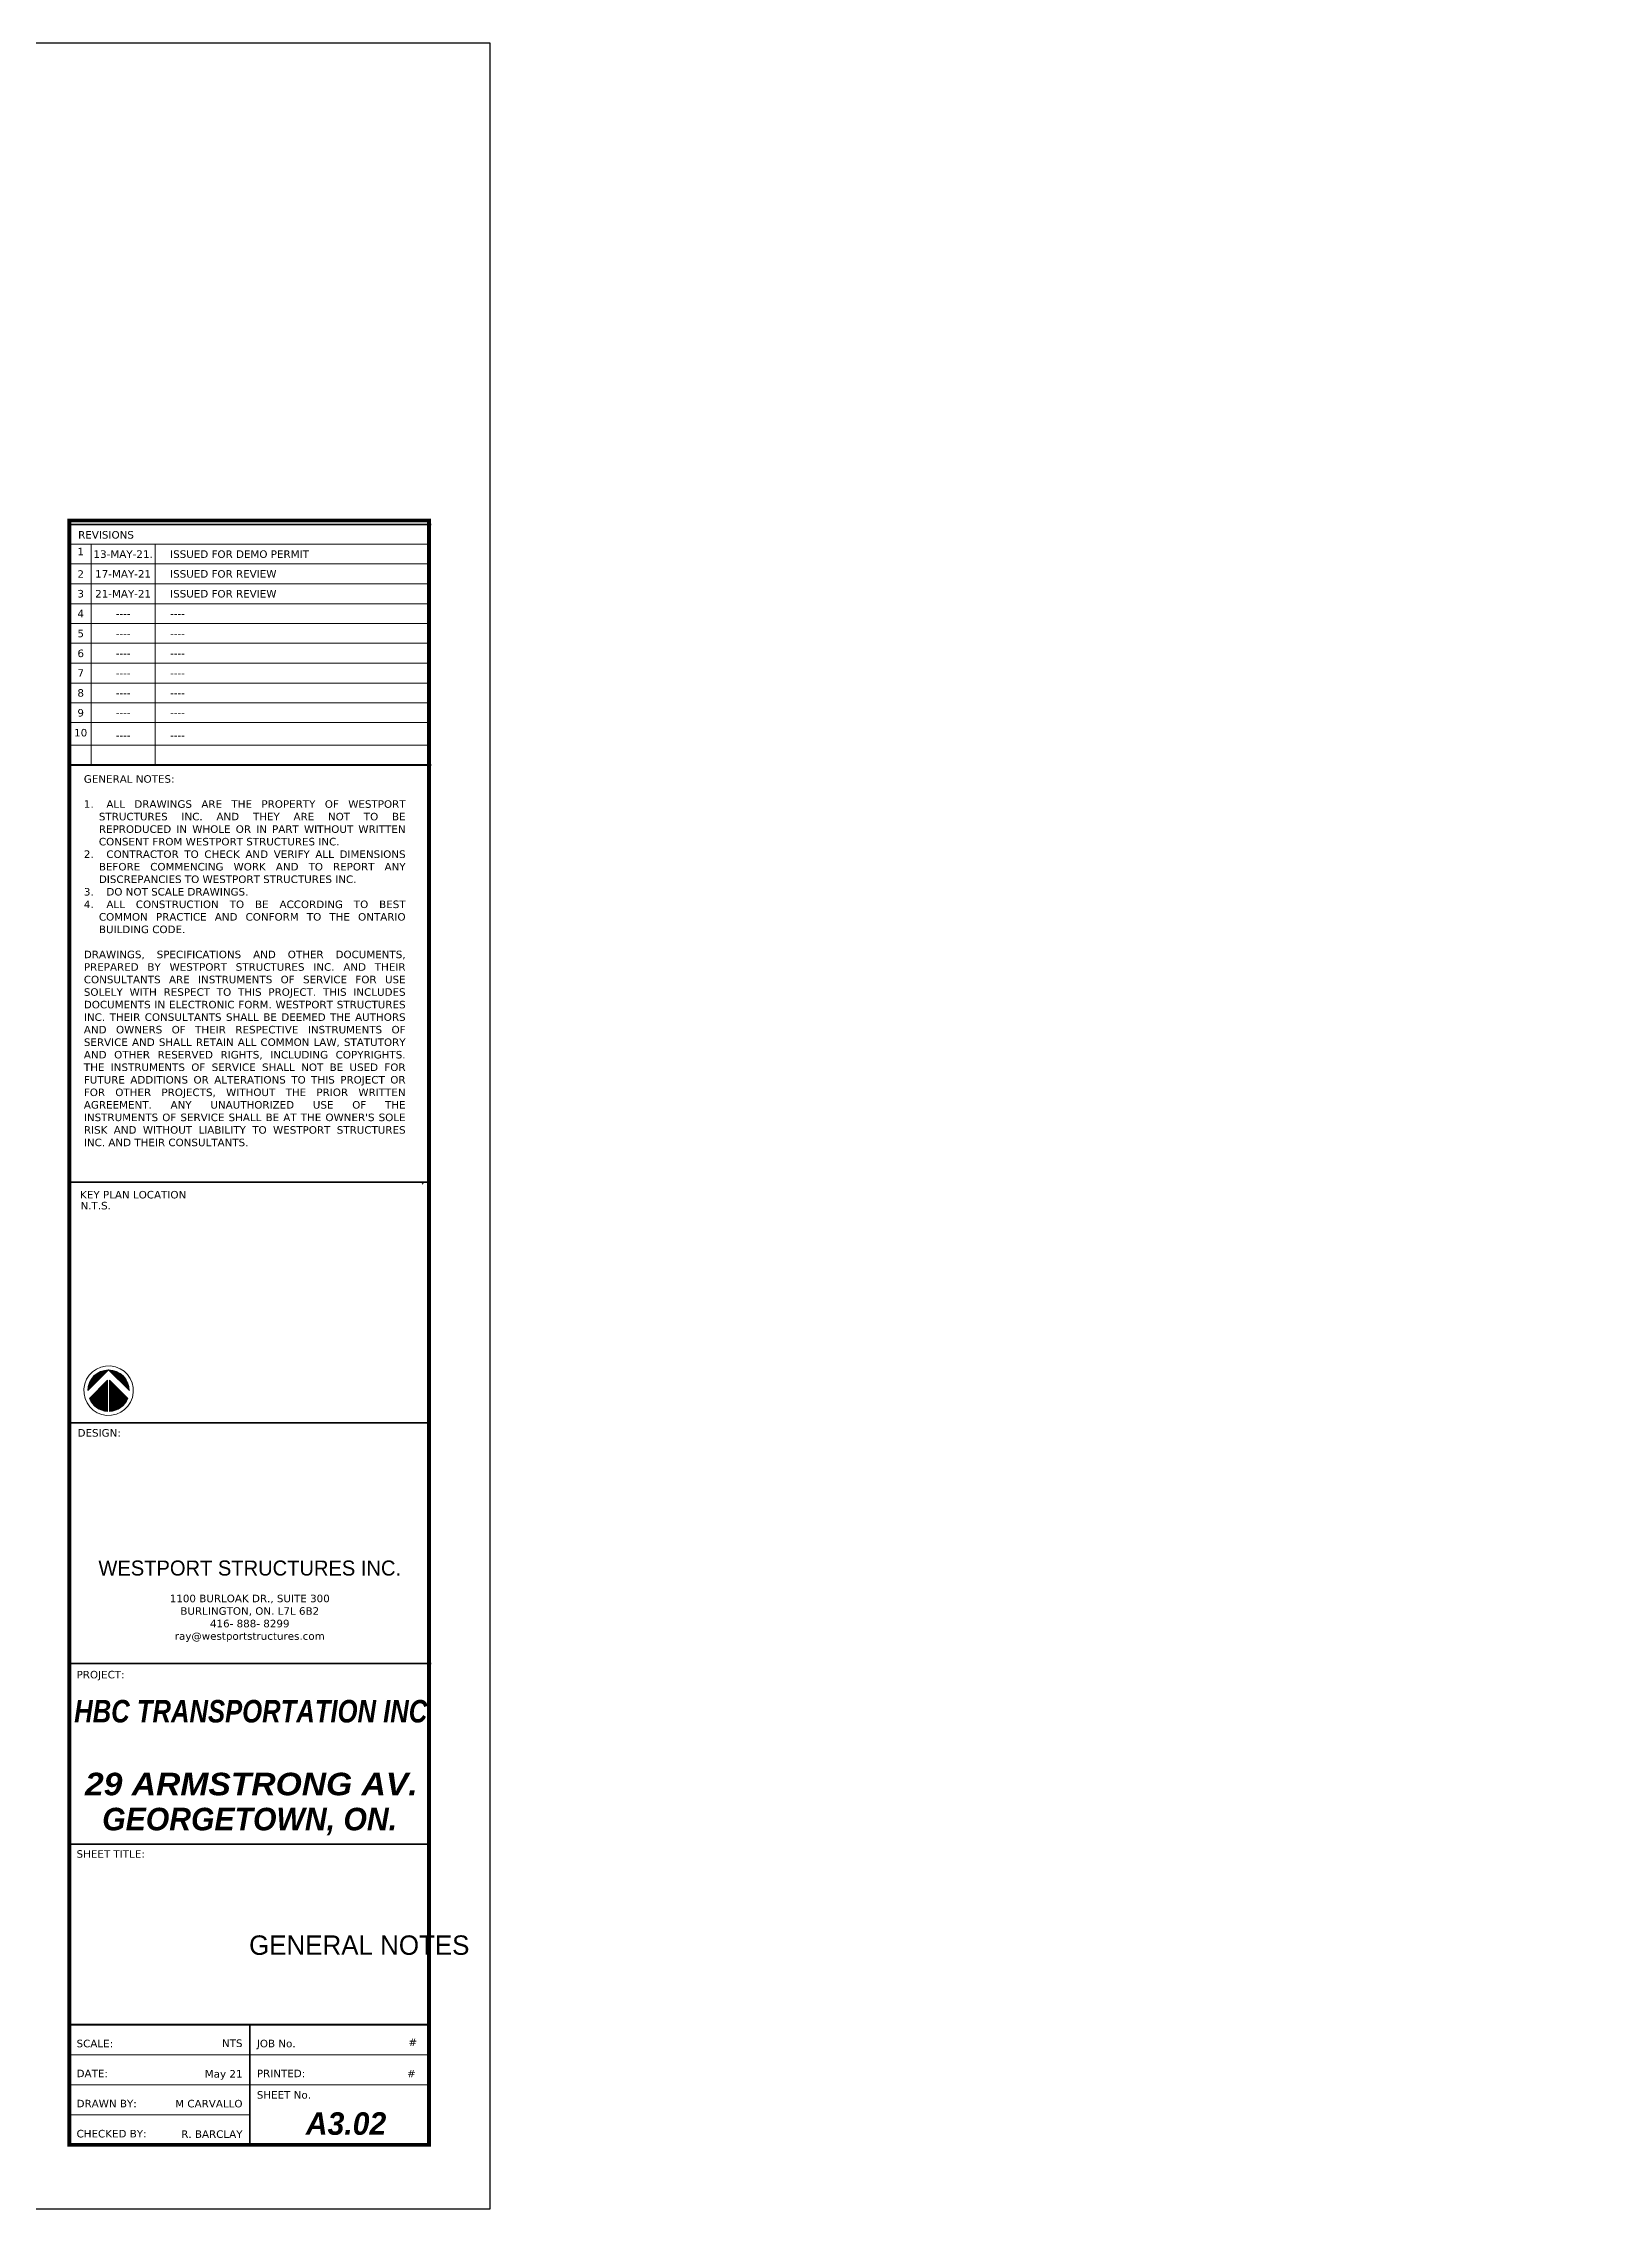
# Paper-space layout 'A0.02' of a CAD drawing. Header units: metres. Extents: x 0 to 576, y 0 to 279.
# Drawn here: x 373.9 to 575.5, y 0 to 279.2 of the extents above; entities that cross this region are included whole.
import ezdxf
from ezdxf.enums import TextEntityAlignment as Align

# ---------------------------------------------------------------- set-up
doc = ezdxf.new("R2018")
doc.units = ezdxf.units.M
doc.header["$XCLIPFRAME"] = 2
for name, color, linetype, lineweight in [('A-WALLS', 1, 'Continuous', 25), ('BRD-LINES', 202, 'Continuous', 5), ('BRD-TEXT', 3, 'Continuous', 5), ('BRD-THIN LINES', 7, 'Continuous', 5), ('F line', 1, 'Continuous', 5)]:
    doc.layers.add(name, color=color, linetype=linetype, lineweight=lineweight)
doc.styles.get("Standard").update_dxf_attribs({"font": 'arial.ttf'})
doc.styles.add('TITLE BLOCK BIG', font='GOTHICBI.TTF', dxfattribs={"height": 0.1875})
doc.styles.add('TITLE BLOCK MED 2', font='GOTHIC.TTF', dxfattribs={"height": 0.125})
doc.styles.add('TITLE BLOCK SMALL', font='verdana.ttf', dxfattribs={"height": 0.0625})
picture_1 = doc.add_image_def('image1.jpg', size_in_pixel=(655, 450))

# ---------------------------------------------------------------- blocks, each defined once
blk = doc.blocks.new('*X3')
at = {"color": 0}
for p, q in [((-61.8, 5), (29.2, 5)), ((-61.5, 7.5), (26.7, 7.5)), ((-61.2, 10), (24.2, 10)), ((-60.7, 12.5), (21.7, 12.5)), ((-60.2, 15), (19.2, 15)), ((-59.5, 17.5), (16.7, 17.5)), ((-58.7, 20), (14.2, 20)), ((-57.8, 22.5), (11.7, 22.5)), ((-56.7, 25), (9.2, 25)), ((-55.6, 27.5), (6.7, 27.5)), ((-54.3, 30), (4.2, 30)), ((-52.8, 32.5), (1.7, 32.5)), ((-51.2, 35), (-0.8, 35)), ((-49.4, 37.5), (-3.3, 37.5)), ((-47.4, 40), (-5.8, 40)), ((-45.1, 42.5), (-8.3, 42.5)), ((-42.6, 45), (-10.8, 45)), ((-39.8, 47.5), (-13.3, 47.5)), ((-36.7, 50), (-15.8, 50)), ((-33, 52.5), (-18.3, 52.5)), ((-28.6, 55), (-20.8, 55))]:
    blk.add_line(p, q, dxfattribs=at)
blk = doc.blocks.new('*X4')
at = {"color": 0}
for p, q in [((-61.8, -5), (29.2, -5)), ((-61.5, -7.5), (26.7, -7.5)), ((-61.2, -10), (24.2, -10)), ((-60.7, -12.5), (21.7, -12.5)), ((-60.2, -15), (19.2, -15)), ((-59.5, -17.5), (16.7, -17.5)), ((-58.7, -20), (14.2, -20)), ((-57.8, -22.5), (11.7, -22.5)), ((-56.7, -25), (9.2, -25)), ((-55.6, -27.5), (6.7, -27.5)), ((-54.3, -30), (4.2, -30)), ((-52.8, -32.5), (1.7, -32.5)), ((-51.2, -35), (-0.8, -35)), ((-49.4, -37.5), (-3.3, -37.5)), ((-47.4, -40), (-5.8, -40)), ((-45.1, -42.5), (-8.3, -42.5)), ((-42.6, -45), (-10.8, -45)), ((-39.8, -47.5), (-13.3, -47.5)), ((-36.7, -50), (-15.8, -50)), ((-33, -52.5), (-18.3, -52.5)), ((-28.6, -55), (-20.8, -55))]:
    blk.add_line(p, q, dxfattribs=at)
blk = doc.blocks.new('*X5')
at = {"color": 0}
for p, q in [((2.2, -60), (15.6, -60)), ((4.7, -57.5), (23.2, -57.5)), ((7.2, -55), (28.6, -55)), ((9.7, -52.5), (33, -52.5)), ((12.2, -50), (36.7, -50)), ((14.7, -47.5), (39.8, -47.5)), ((17.2, -45), (42.6, -45)), ((19.7, -42.5), (45.1, -42.5)), ((22.2, -40), (47.4, -40)), ((24.7, -37.5), (49.4, -37.5)), ((27.2, -35), (51.2, -35)), ((29.7, -32.5), (52.8, -32.5)), ((32.2, -30), (54.3, -30)), ((34.7, -27.5), (55.6, -27.5)), ((37.2, -25), (56.7, -25)), ((39.7, -22.5), (57.8, -22.5)), ((42.2, -20), (58.7, -20)), ((44.7, -17.5), (59.5, -17.5)), ((47.2, -15), (60.2, -15)), ((49.7, -12.5), (60.7, -12.5)), ((52.2, -10), (61.2, -10)), ((54.7, -7.5), (61.5, -7.5)), ((57.2, -5), (61.8, -5)), ((59.7, -2.5), (61.9, -2.5))]:
    blk.add_line(p, q, dxfattribs=at)
blk = doc.blocks.new('*X6')
at = {"color": 0}
for p, q in [((2.2, 60), (15.6, 60)), ((4.7, 57.5), (23.2, 57.5)), ((7.2, 55), (28.6, 55)), ((9.7, 52.5), (33, 52.5)), ((12.2, 50), (36.7, 50)), ((14.7, 47.5), (39.8, 47.5)), ((17.2, 45), (42.6, 45)), ((19.7, 42.5), (45.1, 42.5)), ((22.2, 40), (47.4, 40)), ((24.7, 37.5), (49.4, 37.5)), ((27.2, 35), (51.2, 35)), ((29.7, 32.5), (52.8, 32.5)), ((32.2, 30), (54.3, 30)), ((34.7, 27.5), (55.6, 27.5)), ((37.2, 25), (56.7, 25)), ((39.7, 22.5), (57.8, 22.5)), ((42.2, 20), (58.7, 20)), ((44.7, 17.5), (59.5, 17.5)), ((47.2, 15), (60.2, 15)), ((49.7, 12.5), (60.7, 12.5)), ((52.2, 10), (61.2, 10)), ((54.7, 7.5), (61.5, 7.5)), ((57.2, 5), (61.8, 5)), ((59.7, 2.5), (61.9, 2.5)), ((62, 0), (62.2, 0))]:
    blk.add_line(p, q, dxfattribs=at)
blk = doc.blocks.new('A$C620E51BF')
for p, q in [((4.91, 9.03), (0.8, 4.91)), ((4.91, 9.03), (9.03, 4.91)), ((1.1, 3.36), (4.71, 6.97)), ((4.71, 6.97), (4.71, 0.79)), ((8.73, 3.36), (5.11, 6.97)), ((5.11, 0.79), (5.11, 6.97))]:
    blk.add_line(p, q)
at = {"extrusion": (0, 0, -1)}
blk.add_ellipse((4.91, 4.9), major_axis=(-4.9, 0.39), ratio=1, dxfattribs=at)
for start_param, end_param in [(6.206295, 7.773697), (1.490512, 3.057915), (4.680511, 5.818313), (3.445897, 4.583699)]:
    blk.add_ellipse((4.91, 4.9), major_axis=(-4.1, 0.33), ratio=1, start_param=start_param, end_param=end_param, dxfattribs=at)
at = {"xscale": 0.0663863712999671, "yscale": 0.0663863712999671, "zscale": 0.0110643952166795, "rotation": 89.99999999999999}
for name in ['*X6', '*X5', '*X3', '*X4']:
    blk.add_blockref(name, (4.91, 4.9), dxfattribs=at)
blk = doc.blocks.new('*U43')
at = {"layer": 'F line', "ltscale": 100}
h = blk.add_hatch(dxfattribs=at)
h.set_pattern_fill('AR-CONC', color=95, scale=0.006111)
h.set_pattern_definition([(50, (-228.60933, -19.48155), (0.0438325667, -0.0038348527), [0.004583333, -0.050416667]), (355, (-228.60933, -19.48155), (-0.008479248, 0.045967297), [0.003666667, -0.040333333]), (100.451444, (-228.605676, -19.48187), (0.0353533184, 0.042132444), [0.003895234, -0.0428475735]), (46.1842, (-228.60933, -19.46933), (0.065220304, -0.010115067), [0.006875, -0.075625]), (96.635635, (-228.603894, -19.47017), (0.05711823, 0.05952947), [0.005842854, -0.064271396]), (351.184164, (-228.60933, -19.46933), (0.05711823, 0.05952947), [0.0055, -0.0605]), (21, (-228.603218, -19.472383), (0.036477653, -0.024604488), [0.004583333, -0.050416667]), (326, (-228.603218, -19.472383), (0.01486927, 0.044314725), [0.003666667, -0.040333333]), (71.451445, (-228.600178, -19.474434), (0.051346923, 0.019710237), [0.003895234, -0.0428475735]), (37.5, (-228.609329, -19.48155), (0.0007431023, 0.0203435133), [0, -0.0398444444, 0, -0.0409444444, 0, -0.040486111]), (7.5, (-228.609329, -19.48155), (0.0160764717, 0.024102938), [0, -0.0233444444, 0, -0.0389277778, 0, -0.0154305556]), (327.5, (-228.622957, -19.48155), (0.0326224822, -0.0013783533), [0, -0.0152777778, 0, -0.0476666667, 0, -0.06325]), (317.5, (-228.629068, -19.48155), (0.0356391548, 0.0061175267), [0, -0.019861111, 0, -0.0316555556, 0, -0.0449166667])])
h.paths.add_polyline_path([(29.009, 7.928), (29.668, 7.922)], flags=16)
at = {"ltscale": 0.1}
blk.add_lwpolyline([(6.994, 0), (23.994, 0), (23.994, 11), (6.994, 11)], close=True, dxfattribs=at)
for p in [(22.772, 0.782), (22.772, 0.629), (22.772, 0.477)]:
    blk.add_point(p)
at = {"layer": 'BRD-LINES'}
for p, q in [((23.683, 8.556), (21.86, 8.556)), ((23.683, 8.456), (21.86, 8.456)), ((23.683, 8.355), (21.86, 8.355)), ((23.683, 8.254), (21.86, 8.254)), ((23.683, 8.153), (21.86, 8.153)), ((23.683, 8.052), (21.86, 8.052)), ((23.683, 7.952), (21.86, 7.952)), ((23.683, 7.851), (21.86, 7.851)), ((23.683, 7.75), (21.86, 7.75)), ((21.966, 7.75), (21.966, 7.334)), ((22.291, 7.75), (22.291, 7.334)), ((23.683, 7.65), (21.86, 7.65)), ((23.683, 7.549), (21.86, 7.549)), ((23.683, 7.435), (21.86, 7.435)), ((21.855, 0.782), (23.688, 0.782)), ((21.855, 0.629), (23.688, 0.629)), ((21.855, 0.477), (22.772, 0.477))]:
    blk.add_line(p, q, dxfattribs=at)
blk.add_lwpolyline([(6.998, 0), (6.998, 11), (23.994, 11), (23.994, 0), (6.994, 0)], close=True, dxfattribs=at)
at = {"layer": 'BRD-LINES', "const_width": 0.0191}
blk.add_lwpolyline([(21.855, 0.324), (23.683, 0.324), (23.683, 8.576), (21.855, 8.576)], close=True, dxfattribs=at)
at = {"layer": 'BRD-LINES', "const_width": 0.00917, "flags": 128}
for points in [[(21.86, 8.556), (23.694, 8.556)], [(21.85, 7.334), (23.683, 7.334)], [(21.86, 7.334), (23.694, 7.334)], [(21.85, 5.215), (23.683, 5.215)], [(21.85, 3.992), (23.683, 3.992)], [(21.86, 2.77), (23.694, 2.77)], [(21.855, 1.852), (23.688, 1.852)], [(21.855, 0.935), (23.688, 0.935)], [(22.772, 0.324), (22.772, 0.935)]]:
    blk.add_lwpolyline(points, dxfattribs=at)
at = {"layer": 'BRD-TEXT'}
for p, q in [((21.967, 8.456), (21.967, 7.75)), ((22.291, 8.456), (22.291, 7.75))]:
    blk.add_line(p, q, dxfattribs=at)
at = {"layer": 'BRD-THIN LINES', "ltscale": 0.1}
for p, q in [((23.648, 5.204), (23.657, 5.215)), ((23.676, 4.875), (23.683, 4.869))]:
    blk.add_line(p, q, dxfattribs=at)
at = {"layer": 'BRD-LINES', "color": 7, "xscale": 0.02560439062498781, "yscale": 0.02560439062498781, "zscale": 0.02560439062498781}
blk.add_blockref('A$C620E51BF', (21.929, 4.03), dxfattribs=at)
at = {"layer": 'BRD-TEXT', "style": 'TITLE BLOCK SMALL'}
for s, height, p in [('REVISIONS', 0.0382, (21.9, 8.484)), ('KEY PLAN LOCATION', 0.03819, (21.91, 5.132)), ('DESIGN:', 0.0382, (21.897, 3.922)), ('PROJECT:', 0.0382, (21.892, 2.694)), ('SHEET TITLE:', 0.03819, (21.892, 1.783)), ('SCALE:', 0.0382, (21.892, 0.82)), ('JOB No.', 0.0382, (22.808, 0.82)), ('DATE:', 0.0382, (21.892, 0.668)), ('PRINTED:', 0.0382, (22.808, 0.668)), ('DRAWN BY:', 0.0382, (21.892, 0.515)), ('SHEET No.', 0.0382, (22.808, 0.559)), ('CHECKED BY:', 0.03819, (21.892, 0.362))]:
    blk.add_text(s, height=height, dxfattribs=at).set_placement(p)
for s, p in [('1', (21.913, 8.418)), ('2', (21.913, 8.304)), ('3', (21.913, 8.204)), ('4', (21.913, 8.103)), ('6', (21.913, 7.901)), ('5', (21.913, 8.002)), ('7', (21.913, 7.801)), ('8', (21.913, 7.7)), ('9', (21.913, 7.599)), ('10', (21.913, 7.498))]:
    blk.add_text(s, height=0.0382, dxfattribs=at).set_placement(p, align=Align.MIDDLE_CENTER)
blk.add_text('N.T.S.', height=0.0382, dxfattribs=at).set_placement((21.912, 5.065), align=Align.BOTTOM_LEFT)
at = {"layer": 'BRD-TEXT', "ltscale": 0.1, "insert": (21.929, 7.282), "char_height": 0.038194, "attachment_point": 1, "style": 'TITLE BLOCK SMALL'}
blk.add_mtext_dynamic_manual_height_columns("\\pxsm1;GENERAL NOTES:\\P\\pqj;\\P\\pi-2,l2,t3;1.^IALL DRAWINGS ARE THE PROPERTY OF WESTPORT STRUCTURES INC. AND THEY ARE NOT TO BE REPRODUCED IN WHOLE OR IN PART WITHOUT WRITTEN CONSENT FROM WESTPORT STRUCTURES INC.\\P2.^ICONTRACTOR TO CHECK AND VERIFY ALL DIMENSIONS BEFORE COMMENCING WORK AND TO REPORT ANY DISCREPANCIES TO WESTPORT STRUCTURES INC.\\P3.^IDO NOT SCALE DRAWINGS.\\P4.^IALL CONSTRUCTION TO BE ACCORDING TO BEST COMMON PRACTICE AND CONFORM TO THE ONTARIO BUILDING CODE.\\P\\pi0,l0,tz;\\PDRAWINGS, SPECIFICATIONS AND OTHER DOCUMENTS, PREPARED BY WESTPORT STRUCTURES INC. AND THEIR CONSULTANTS ARE INSTRUMENTS OF SERVICE FOR USE SOLELY WITH RESPECT TO THIS PROJECT. THIS INCLUDES DOCUMENTS IN ELECTRONIC FORM. WESTPORT STRUCTURES INC. THEIR CONSULTANTS SHALL BE DEEMED THE AUTHORS AND OWNERS OF THEIR RESPECTIVE INSTRUMENTS OF SERVICE AND SHALL RETAIN ALL COMMON LAW, STATUTORY AND OTHER RESERVED RIGHTS, INCLUDING COPYRIGHTS. THE INSTRUMENTS OF SERVICE SHALL NOT BE USED FOR FUTURE ADDITIONS OR ALTERATIONS TO THIS PROJECT OR FOR OTHER PROJECTS, WITHOUT THE PRIOR WRITTEN AGREEMENT. ANY UNAUTHORIZED USE OF THE INSTRUMENTS OF SERVICE SHALL BE AT THE OWNER'S SOLE RISK AND WITHOUT LIABILITY TO WESTPORT STRUCTURES INC. AND THEIR CONSULTANTS.", width=1.63003, gutter_width=0.382, heights=[0], dxfattribs=at)
at = {"layer": 'BRD-TEXT', "insert": (22.772, 3.254), "char_height": 0.07639, "width": 2.36316, "attachment_point": 5, "style": 'TITLE BLOCK MED 2'}
blk.add_mtext('WESTPORT STRUCTURES INC.\\P', dxfattribs=at)
at = {"layer": 'BRD-TEXT', "insert": (22.772, 2.999), "char_height": 0.03819, "attachment_point": 5, "style": 'TITLE BLOCK SMALL'}
blk.add_mtext_dynamic_manual_height_columns('\\pxsm1,qc;1100 BURLOAK DR., SUITE 300\\PBURLINGTON, ON. L7L 6B2\\P416- 888- 8299\\Pray@westportstructures.com', width=1.74176, gutter_width=0.191, heights=[0.653], dxfattribs=at)
at = {"layer": 'BRD-TEXT', "ltscale": 0.1}
for tag, height, style, p in [('REV_1_DATE', 0.0382, 'TITLE BLOCK SMALL', (22.129, 8.405)), ('REV_2_DATE', 0.0382, 'TITLE BLOCK SMALL', (22.129, 8.304)), ('REV_3_DATE', 0.0382, 'TITLE BLOCK SMALL', (22.129, 8.204)), ('REV_4_DATE', 0.0382, 'TITLE BLOCK SMALL', (22.129, 8.103)), ('REV_5_DATE', 0.0382, 'TITLE BLOCK SMALL', (22.129, 8.002)), ('REV_6_DATE', 0.0382, 'TITLE BLOCK SMALL', (22.129, 7.902)), ('REV_7_DATE', 0.0382, 'TITLE BLOCK SMALL', (22.129, 7.801)), ('REV_8_DATE', 0.0382, 'TITLE BLOCK SMALL', (22.129, 7.7)), ('REV_9_DATE', 0.0382, 'TITLE BLOCK SMALL', (22.129, 7.599)), ('REV_10_DATE', 0.0382, 'TITLE BLOCK SMALL', (22.129, 7.485)), ('SHEET_NO', 0.115, 'TITLE BLOCK BIG', (23.261, 0.433))]:
    blk.add_attdef(tag, text='', height=height, dxfattribs=dict(at, style=style)).set_placement(p, align=Align.MIDDLE_CENTER)
at = {"layer": 'BRD-TEXT', "ltscale": 0.1, "style": 'TITLE BLOCK SMALL'}
for tag, p in [('REV_1_DETAIL', (22.367, 8.405)), ('REV_2_DETAIL', (22.367, 8.304)), ('REV_3_DETAIL', (22.367, 8.204)), ('REV_4_DETAIL', (22.367, 8.103)), ('REV_5_DETAIL', (22.367, 8.002)), ('REV_6_DETAIL', (22.367, 7.902)), ('REV_7_DETAIL', (22.367, 7.801)), ('REV_8_DETAIL', (22.367, 7.7)), ('REV_9_DETAIL', (22.367, 7.599)), ('REV_10_DETAIL', (22.367, 7.485))]:
    blk.add_attdef(tag, text='', height=0.0382, dxfattribs=at).set_placement(p, align=Align.MIDDLE_LEFT)
at = {"layer": 'BRD-TEXT', "ltscale": 0.1, "style": 'TITLE BLOCK BIG', "width": 0.85}
blk.add_attdef('PROJ_TITLE', text='', height=0.115, dxfattribs=at).set_placement((22.777, 2.585), align=Align.TOP_CENTER)
at = {"layer": 'BRD-TEXT', "ltscale": 0.1, "style": 'TITLE BLOCK BIG', "width": 1.108315}
blk.add_attdef('ADDRESS', text='', height=0.115, dxfattribs=at).set_placement((21.935, 2.1), (23.625, 2.1), align=Align.FIT)
at = {"layer": 'BRD-TEXT', "ltscale": 0.1, "style": 'TITLE BLOCK BIG'}
blk.add_attdef('CITY', text='', height=0.115, dxfattribs=at).set_placement((22.772, 2.037), align=Align.TOP_CENTER)
at = {"layer": 'BRD-TEXT', "lineweight": 30, "flags": 104}
blk.add_attdef('SHEET-TITLE', text='', height=0.115, dxfattribs=at).set_placement((22.769, 1.388), align=Align.MIDDLE_CENTER)
at = {"layer": 'BRD-TEXT', "ltscale": 0.1, "style": 'TITLE BLOCK SMALL'}
for tag, p in [('SCALE', (22.735, 0.841)), ('DATE', (22.735, 0.685)), ('DRAWN_BY', (22.735, 0.534)), ('CHECKED_BY', (22.735, 0.379))]:
    blk.add_attdef(tag, text='', height=0.0382, dxfattribs=at).set_placement(p, align=Align.MIDDLE_RIGHT)
for tag, p in [('JOB_NO', (23.622, 0.814)), ('PRINTED', (23.615, 0.656))]:
    blk.add_attdef(tag, text='', height=0.0382, dxfattribs=at).set_placement(p, align=Align.BOTTOM_RIGHT)
image = blk.add_image(picture_1, insert=(21.855, 3.992), size_in_units=(1.828, 1.256))
image.set_boundary_path([(-0.5, 11.54), (654.5, 449.5)])

psp = doc.layouts.new('A0.02')

# ---------------------------------------------------------------- block references
at = {"layer": 'A-WALLS'}
ref = psp.add_blockref('*U43', (-177.59, 0), dxfattribs=dict(at, xscale=25.38568427081577, yscale=25.38568427081577, zscale=25.38568427081577))
lines = psp.add_mtext('GENERAL NOTES', dxfattribs={"layer": 'BRD-TEXT', "insert": (400.41, 35.24), "char_height": 2.5, "attachment_point": 1})
ref.add_attrib('SHEET-TITLE', '', (400.41, 35.24), dxfattribs={"flags": 104}).embed_mtext(lines)
ref.add_attrib('SCALE', 'NTS', dxfattribs={"layer": 'BRD-TEXT', "ltscale": 0.1, "height": 0.97, "style": 'TITLE BLOCK SMALL'}).set_placement((399.56, 21.34), align=Align.MIDDLE_RIGHT)
ref.add_attrib('DATE', 'May 21', dxfattribs={"layer": 'BRD-TEXT', "ltscale": 0.1, "height": 0.97, "style": 'TITLE BLOCK SMALL'}).set_placement((399.56, 17.39), align=Align.MIDDLE_RIGHT)
ref.add_attrib('DRAWN_BY', 'M CARVALLO', dxfattribs={"layer": 'BRD-TEXT', "ltscale": 0.1, "height": 0.97, "style": 'TITLE BLOCK SMALL'}).set_placement((399.56, 13.55), align=Align.MIDDLE_RIGHT)
ref.add_attrib('CHECKED_BY', 'R. BARCLAY', dxfattribs={"layer": 'BRD-TEXT', "ltscale": 0.1, "height": 0.97, "style": 'TITLE BLOCK SMALL'}).set_placement((399.56, 9.62), align=Align.MIDDLE_RIGHT)
ref.add_attrib('JOB_NO', '#', dxfattribs={"layer": 'BRD-TEXT', "ltscale": 0.1, "height": 0.97, "style": 'TITLE BLOCK SMALL'}).set_placement((422.08, 20.68), align=Align.BOTTOM_RIGHT)
ref.add_attrib('PRINTED', '#', dxfattribs={"layer": 'BRD-TEXT', "ltscale": 0.1, "height": 0.97, "style": 'TITLE BLOCK SMALL'}).set_placement((421.9, 16.66), align=Align.BOTTOM_RIGHT)
ref.add_attrib('SHEET_NO', 'A3.02', dxfattribs={"layer": 'BRD-TEXT', "ltscale": 0.1, "height": 2.909, "style": 'TITLE BLOCK BIG'}).set_placement((412.91, 10.98), align=Align.MIDDLE_CENTER)
ref.add_attrib('REV_1_DATE', '13-MAY-21.', dxfattribs={"layer": 'BRD-TEXT', "ltscale": 0.1, "height": 0.97, "style": 'TITLE BLOCK SMALL'}).set_placement((384.16, 213.37), align=Align.MIDDLE_CENTER)
ref.add_attrib('REV_1_DETAIL', 'ISSUED FOR DEMO PERMIT', dxfattribs={"layer": 'BRD-TEXT', "ltscale": 0.1, "height": 0.9696, "style": 'TITLE BLOCK SMALL'}).set_placement((390.22, 213.37), align=Align.MIDDLE_LEFT)
ref.add_attrib('REV_2_DATE', '17-MAY-21', dxfattribs={"layer": 'BRD-TEXT', "ltscale": 0.1, "height": 0.97, "style": 'TITLE BLOCK SMALL'}).set_placement((384.16, 210.82), align=Align.MIDDLE_CENTER)
ref.add_attrib('REV_2_DETAIL', 'ISSUED FOR REVIEW', dxfattribs={"layer": 'BRD-TEXT', "ltscale": 0.1, "height": 0.9696, "style": 'TITLE BLOCK SMALL'}).set_placement((390.22, 210.82), align=Align.MIDDLE_LEFT)
ref.add_attrib('REV_3_DATE', '21-MAY-21', dxfattribs={"layer": 'BRD-TEXT', "ltscale": 0.1, "height": 0.97, "style": 'TITLE BLOCK SMALL'}).set_placement((384.16, 208.26), align=Align.MIDDLE_CENTER)
ref.add_attrib('REV_3_DETAIL', 'ISSUED FOR REVIEW', dxfattribs={"layer": 'BRD-TEXT', "ltscale": 0.1, "height": 0.9696, "style": 'TITLE BLOCK SMALL'}).set_placement((390.22, 208.26), align=Align.MIDDLE_LEFT)
ref.add_attrib('REV_4_DATE', '----', dxfattribs={"layer": 'BRD-TEXT', "ltscale": 0.1, "height": 0.97, "style": 'TITLE BLOCK SMALL'}).set_placement((384.16, 205.7), align=Align.MIDDLE_CENTER)
ref.add_attrib('REV_4_DETAIL', '----', dxfattribs={"layer": 'BRD-TEXT', "ltscale": 0.1, "height": 0.97, "style": 'TITLE BLOCK SMALL'}).set_placement((390.22, 205.7), align=Align.MIDDLE_LEFT)
ref.add_attrib('REV_5_DATE', '----', dxfattribs={"layer": 'BRD-TEXT', "ltscale": 0.1, "height": 0.97, "style": 'TITLE BLOCK SMALL'}).set_placement((384.16, 203.14), align=Align.MIDDLE_CENTER)
ref.add_attrib('REV_5_DETAIL', '----', dxfattribs={"layer": 'BRD-TEXT', "ltscale": 0.1, "height": 0.97, "style": 'TITLE BLOCK SMALL'}).set_placement((390.22, 203.14), align=Align.MIDDLE_LEFT)
ref.add_attrib('REV_6_DATE', '----', dxfattribs={"layer": 'BRD-TEXT', "ltscale": 0.1, "height": 0.97, "style": 'TITLE BLOCK SMALL'}).set_placement((384.16, 200.59), align=Align.MIDDLE_CENTER)
ref.add_attrib('REV_6_DETAIL', '----', dxfattribs={"layer": 'BRD-TEXT', "ltscale": 0.1, "height": 0.97, "style": 'TITLE BLOCK SMALL'}).set_placement((390.22, 200.59), align=Align.MIDDLE_LEFT)
ref.add_attrib('REV_7_DATE', '----', dxfattribs={"layer": 'BRD-TEXT', "ltscale": 0.1, "height": 0.97, "style": 'TITLE BLOCK SMALL'}).set_placement((384.16, 198.03), align=Align.MIDDLE_CENTER)
ref.add_attrib('REV_7_DETAIL', '----', dxfattribs={"layer": 'BRD-TEXT', "ltscale": 0.1, "height": 0.97, "style": 'TITLE BLOCK SMALL'}).set_placement((390.22, 198.03), align=Align.MIDDLE_LEFT)
ref.add_attrib('REV_8_DATE', '----', dxfattribs={"layer": 'BRD-TEXT', "ltscale": 0.1, "height": 0.97, "style": 'TITLE BLOCK SMALL'}).set_placement((384.16, 195.47), align=Align.MIDDLE_CENTER)
ref.add_attrib('REV_8_DETAIL', '----', dxfattribs={"layer": 'BRD-TEXT', "ltscale": 0.1, "height": 0.97, "style": 'TITLE BLOCK SMALL'}).set_placement((390.22, 195.47), align=Align.MIDDLE_LEFT)
ref.add_attrib('REV_9_DATE', '----', dxfattribs={"layer": 'BRD-TEXT', "ltscale": 0.1, "height": 0.97, "style": 'TITLE BLOCK SMALL'}).set_placement((384.16, 192.91), align=Align.MIDDLE_CENTER)
ref.add_attrib('REV_9_DETAIL', '----', dxfattribs={"layer": 'BRD-TEXT', "ltscale": 0.1, "height": 0.97, "style": 'TITLE BLOCK SMALL'}).set_placement((390.22, 192.91), align=Align.MIDDLE_LEFT)
ref.add_attrib('REV_10_DATE', '----', dxfattribs={"layer": 'BRD-TEXT', "ltscale": 0.1, "height": 0.97, "style": 'TITLE BLOCK SMALL'}).set_placement((384.16, 190.02), align=Align.MIDDLE_CENTER)
ref.add_attrib('REV_10_DETAIL', '----', dxfattribs={"layer": 'BRD-TEXT', "ltscale": 0.1, "height": 0.97, "style": 'TITLE BLOCK SMALL'}).set_placement((390.22, 190.02), align=Align.MIDDLE_LEFT)
ref.add_attrib('ADDRESS', '29 ARMSTRONG AV.', dxfattribs={"layer": 'BRD-TEXT', "ltscale": 0.1, "height": 2.9088, "style": 'TITLE BLOCK BIG', "width": 1.108315}).set_placement((379.24, 53.31), (422.15, 53.31), align=Align.FIT)
ref.add_attrib('PROJ_TITLE', 'HBC TRANSPORTATION INC', dxfattribs={"layer": 'BRD-TEXT', "ltscale": 0.1, "height": 2.9088, "style": 'TITLE BLOCK BIG', "width": 0.85}).set_placement((400.62, 65.61), align=Align.TOP_CENTER)
ref.add_attrib('CITY', 'GEORGETOWN, ON.', dxfattribs={"layer": 'BRD-TEXT', "ltscale": 0.1, "height": 2.9088, "style": 'TITLE BLOCK BIG'}).set_placement((400.48, 51.7), align=Align.TOP_CENTER)

doc.saveas('drawing.dxf')
